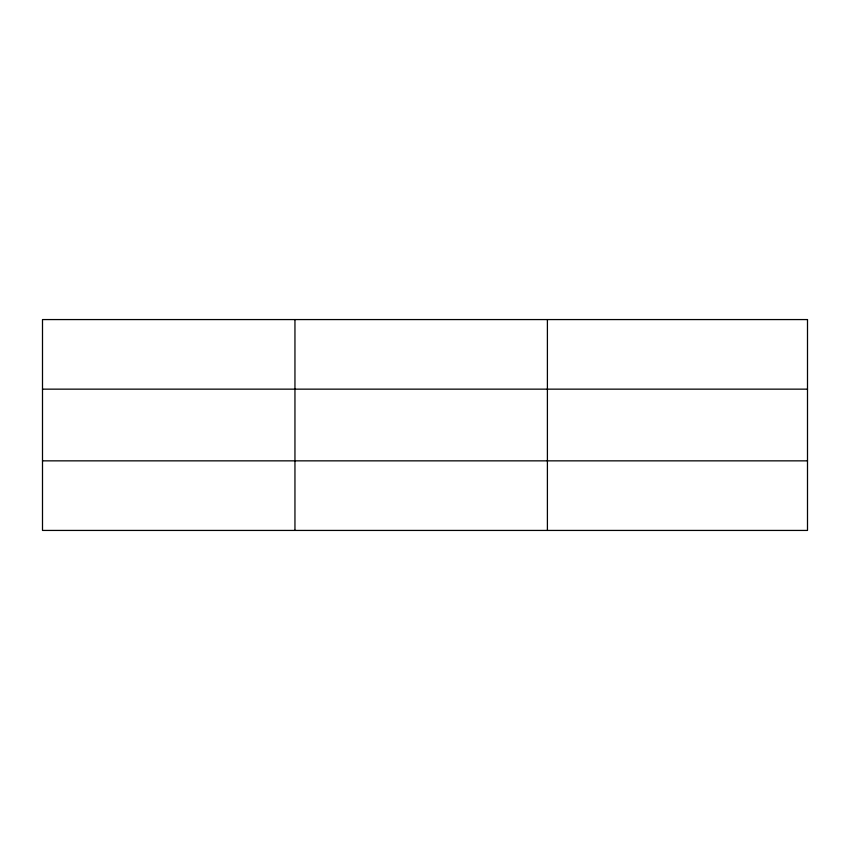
<?xml version="1.0" encoding="UTF-8"?>
<svg xmlns="http://www.w3.org/2000/svg" width="850" height="850" viewBox="0 0 850 850"><rect width="100%" height="100%" fill="white"/><g stroke="black" fill="none" stroke-linecap="round" stroke-linejoin="round"><path stroke-width="1.27" d="M294.95 530.432L294.95 319.568M547.4 530.432L547.4 319.568M42.5 389.151L807.5 389.151M42.5 460.849L807.5 460.849M807.5 319.568L807.5 530.432L42.5 530.432L42.5 319.568L807.5 319.568"/></g></svg>
